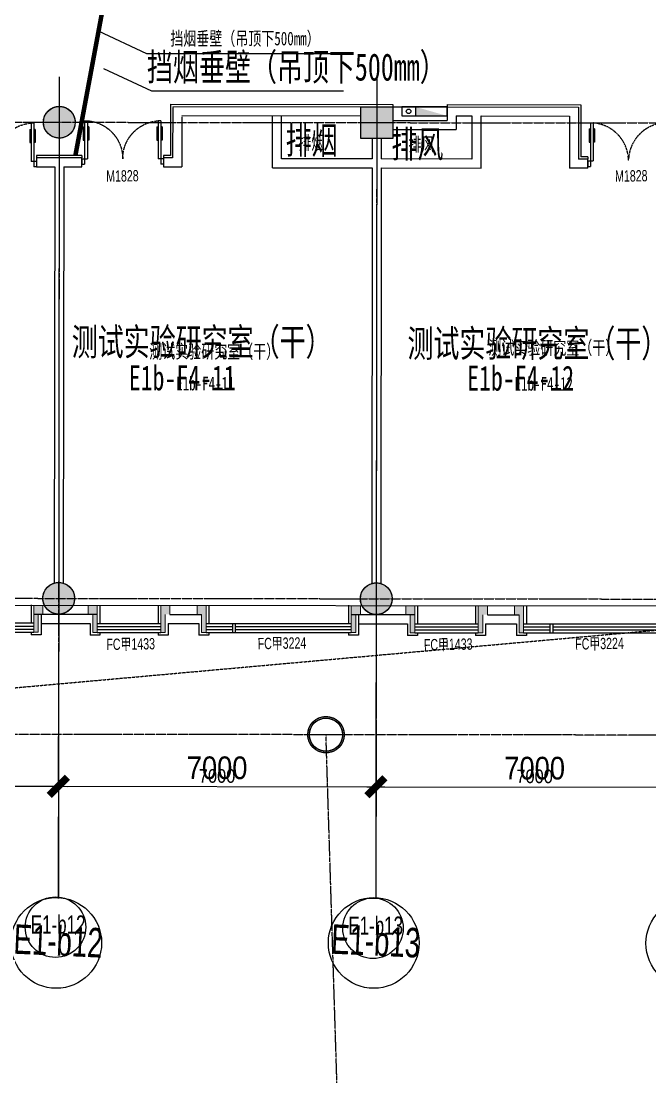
# Model space of a CAD drawing. Header units: millimetres. Extents: x 11669738 to 11859441, y -6222081 to -6069093.
# Drawn here: x 11755891 to 11769752, y -6190913 to -6167629 of the extents above; entities that cross this region are included whole.
import ezdxf
from ezdxf.enums import TextEntityAlignment as Align

# ---------------------------------------------------------------- set-up
doc = ezdxf.new("R2010")
doc.units = ezdxf.units.MM
for name, pattern in [('DASH', [0.35, 0.25, -0.1]), ('E-COLS-F4$0$HIDDEN', [0.375, 0.25, -0.125]), ('E-RG-1F$0$$0$DOTE', [2.42, 2, -0.2, 0.02, -0.2]), ('E1-RI-4F$0$DASHDOT', [1, 0.5, -0.25, 0, -0.25]), ('E1-RI-4F$0$DASHED', [0.75, 0.5, -0.25]), ('XRE2$0$HIDDEN', [0.375, 0.25, -0.125])]:
    doc.linetypes.add(name, pattern=pattern)
for name, color, linetype in [('A—墙体', 7, 'Continuous'), ('A—文字索引', 40, 'Continuous'), ('A—轴线、尺寸', 1, 'Continuous'), ('A—门窗', 135, 'Continuous'), ('E-COLS-F4$0$0S-COLS-HATCH', 8, 'Continuous'), ('E-COLS-F4$0$0S-COLS-I', 90, 'E-COLS-F4$0$HIDDEN'), ('E1-RI-4F$0$0M-FIRE', 30, 'E1-RI-4F$0$DASHDOT'), ('E1-RI-4F$0$A-STUCCO', 152, 'Continuous'), ('E1-RI-4F$0$A-SYMB-DOOR', 4, 'Continuous'), ('E1-RI-4F$0$A-SYMB-DOOR1', 4, 'Continuous'), ('E1-RI-4F$0$A-SYMB-VOID', 35, 'Continuous'), ('I—平面—填充03(灰度)', 250, 'Continuous'), ('I—平面—文字', 40, 'Continuous'), ('I—平面—文字（放大1：100）', 40, 'XRE2$0$HIDDEN'), ('I—平面—消防设施', 10, 'Continuous'), ('I—平面—装饰面层线', 192, 'Continuous'), ('I—平面—门', 22, 'Continuous'), ('I—平顶—消防设施', 10, 'Continuous'), ('轴线100', 1, 'Continuous')]:
    doc.layers.add(name, color=color, linetype=linetype)
doc.layers.add('E1-RI-4F$0$A-WALL', color=7, linetype='Continuous', lineweight=5)
doc.styles.add('ARIAL', font='SIMYOU.TTF', dxfattribs={"width": 0.9})
doc.styles.add('E1-RI-4F$0$ECADI-TXT', font='SIMYOU.TTF')
doc.styles.add('XD2008', font='simhei.ttf', dxfattribs={"width": 0.85})
doc.dimstyles.new('200', dxfattribs={"dimscale": 200, "dimtxt": 2.5, "dimasz": 2, "dimexe": 1, "dimexo": 1, "dimgap": 0.8, "dimtad": 1, "dimdec": 0, "dimdsep": 46, "dimtxsty": 'ARIAL', "dimblk1": 'ARCHTICK', "dimblk2": 'ARCHTICK', "dimsah": 1, "dimcen": -0.9, "dimdle": 1, "dimclrd": 256, "dimclre": 256, "dimclrt": 40, "dimaunit": 1, "dimadec": 0, "dimazin": 0, "dimtfac": 0.35, "dimtdec": 0, "dimtix": 1, "dimtmove": 2, "dimatfit": 3, "dimldrblk": 'ARCHTICK', "dimfxl": 0, "dimtvp": 0.8, "dimtolj": 1, "dimtzin": 0, "dimarcsym": 0})
doc.dimstyles.new('副本 100', dxfattribs={"dimscale": 100, "dimtxt": 2.5, "dimasz": 2, "dimexe": 1, "dimexo": 1, "dimgap": 0.8, "dimtad": 1, "dimdec": 0, "dimdsep": 46, "dimtxsty": 'ARIAL', "dimblk1": 'ARCHTICK', "dimblk2": 'ARCHTICK', "dimsah": 1, "dimcen": -0.9, "dimdle": 1, "dimclrd": 256, "dimclre": 256, "dimclrt": 40, "dimaunit": 1, "dimadec": 0, "dimazin": 0, "dimtfac": 0.35, "dimtdec": 0, "dimtix": 1, "dimtmove": 2, "dimatfit": 3, "dimldrblk": 'ARCHTICK', "dimfxl": 0, "dimtvp": 0.8, "dimtolj": 1, "dimtzin": 0, "dimarcsym": 0})

# ---------------------------------------------------------------- blocks, each defined once
blk = doc.blocks.new('E1-RI-4F$0$ECADI-TAG-DOOR')
blk = doc.blocks.new('E1-RI-4F$0$XFX-BX')
blk.add_lwpolyline([(0, 0), (0, 200), (700, 200), (700, 0)], close=True)
blk.add_solid([(0, 0), (0, 0), (700, 0), (700, 200)])
blk = doc.blocks.new('E1-RI-4F$0$SR')
at = {"layer": 'I—平面—填充03(灰度)'}
h = blk.add_hatch(color=18, dxfattribs=at)
h.paths.add_polyline_path([(11738162, -6180488), (11737962, -6180488), (11737962, -6181086), (11738062, -6181086), (11738062, -6180688), (11738162, -6180688)])
h.paths.add_polyline_path([(11736562, -6180486), (11736362, -6180486), (11736362, -6180686), (11736462, -6180686), (11736462, -6181086), (11736561, -6181086)])
h = blk.add_hatch(color=18, dxfattribs=at)
h.paths.add_polyline_path([(11742362, -6180492), (11742162, -6180492), (11742162, -6181086), (11742262, -6181086), (11742262, -6180692), (11742362, -6180692)])
h.paths.add_polyline_path([(11738962, -6180488), (11738762, -6180488), (11738762, -6180688), (11738862, -6180689), (11738862, -6181086), (11738962, -6181086)])
at = {"layer": 'A—门窗'}
for p, q in [((11736622, -6180486), (11736622, -6180886)), ((11737902, -6180488), (11737902, -6180888)), ((11738162, -6180688), (11738862, -6180689)), ((11739022, -6180489), (11739022, -6180886)), ((11742102, -6180488), (11742102, -6180886)), ((11742322, -6180693), (11742322, -6181146)), ((11735322, -6180887), (11736402, -6180888)), ((11736402, -6180886), (11736402, -6181146)), ((11736560, -6180886), (11737962, -6180888)), ((11738122, -6180888), (11738802, -6180888)), ((11738122, -6180888), (11738122, -6181146)), ((11738802, -6180888), (11738802, -6181146)), ((11738962, -6180886), (11742162, -6180886)), ((11739542, -6180886), (11739542, -6181086)), ((11739602, -6180886), (11739602, -6181086)), ((11736622, -6181146), (11736402, -6181146)), ((11736560, -6180953), (11737962, -6180955)), ((11736560, -6181020), (11737962, -6181021)), ((11736560, -6181086), (11737962, -6181088)), ((11736622, -6181086), (11736622, -6181146)), ((11737902, -6181088), (11737902, -6181146)), ((11738122, -6181146), (11737902, -6181146)), ((11739022, -6181146), (11738802, -6181146)), ((11738962, -6180953), (11739542, -6180953)), ((11738962, -6181019), (11739542, -6181019)), ((11738962, -6181086), (11742162, -6181086)), ((11739022, -6181086), (11739022, -6181146)), ((11739602, -6180953), (11742162, -6180953)), ((11739602, -6181019), (11742162, -6181019)), ((11742102, -6181086), (11742102, -6181146)), ((11742322, -6181146), (11742102, -6181146))]:
    blk.add_line(p, q, dxfattribs=at)
at = {"layer": 'E1-RI-4F$0$A-STUCCO'}
blk.add_line((11736462, -6180486), (11736462, -6180486), dxfattribs=at)
at = {"layer": 'E1-RI-4F$0$A-WALL'}
for p, q in [((11736362, -6180486), (11736362, -6180686)), ((11736462, -6180685), (11736462, -6181086)), ((11736562, -6180486), (11736561, -6181086)), ((11737962, -6180488), (11737962, -6181086)), ((11738062, -6180488), (11738062, -6180488)), ((11738062, -6180688), (11738062, -6181086)), ((11738162, -6180488), (11738162, -6180688)), ((11738762, -6180488), (11738762, -6180688)), ((11738862, -6180488), (11738862, -6180489)), ((11738862, -6180689), (11738862, -6181086)), ((11738962, -6180488), (11738962, -6181086)), ((11742162, -6180492), (11742162, -6181086)), ((11742262, -6180692), (11742262, -6181086)), ((11742362, -6180493), (11742362, -6180692)), ((11736560, -6181086), (11736462, -6181086)), ((11738062, -6181086), (11737962, -6181086)), ((11738962, -6181086), (11738862, -6181086)), ((11742262, -6181086), (11742162, -6181086))]:
    blk.add_line(p, q, dxfattribs=at)
blk = doc.blocks.new('E-COLS-F4')
at = {"layer": 'E-COLS-F4$0$0S-COLS-HATCH'}
h = blk.add_hatch(color=18, dxfattribs=at)
edge = h.paths.add_edge_path()
edge.add_arc((11756732, -6169859), 350, 0, 360)
blk.add_hatch(color=18, dxfattribs=at).paths.add_polyline_path([(11763383, -6169517), (11764083, -6169518), (11764082, -6170218), (11763382, -6170217)])
h = blk.add_hatch(color=18, dxfattribs=at)
edge = h.paths.add_edge_path()
edge.add_arc((11756720, -6180359), 350, 0, 360)
h = blk.add_hatch(color=18, dxfattribs=at)
edge = h.paths.add_edge_path()
edge.add_arc((11763720, -6180368), 350, 0, 360)
h = blk.add_hatch(color=18, dxfattribs=at)
edge = h.paths.add_edge_path()
edge.add_arc((11762612, -6183366), 400, 0, 360)
edge = h.paths.add_edge_path(flags=16)
edge.add_arc((11762612, -6183366), 365, 0, 360)
at = {"layer": 'A—墙体'}
blk.add_lwpolyline([(11763383, -6169517), (11764083, -6169518), (11764082, -6170218), (11763382, -6170217)], close=True, dxfattribs=at)
for centre, radius in [((11756732, -6169859), 350), ((11756720, -6180359), 350), ((11763720, -6180368), 350), ((11762612, -6183366), 400), ((11762612, -6183366), 365)]:
    blk.add_circle(centre, radius, dxfattribs=at)
at = {"layer": 'E-COLS-F4$0$0S-COLS-I'}
blk.add_lwpolyline([(11763383, -6169517), (11764083, -6169518), (11764082, -6170218), (11763382, -6170217)], close=True, dxfattribs=at)
for centre, radius in [((11756732, -6169859), 350), ((11756720, -6180359), 350), ((11763720, -6180368), 350), ((11762612, -6183366), 400), ((11762612, -6183366), 365)]:
    blk.add_circle(centre, radius, dxfattribs=at)
blk = doc.blocks.new('_ArchTick')
at = {"color": 0, "linetype": 'ByBlock', "const_width": 0.4}
blk.add_lwpolyline([(-0.5, -0.5), (0.5, 0.5)], dxfattribs=at)
blk = doc.blocks.new('*D197')
at = {"layer": 'A—轴线、尺寸', "linetype": 'ByBlock', "lineweight": -2}
for p, q in [((11749714, -6182296), (11749712, -6184696)), ((11756714, -6182304), (11756712, -6184705)), ((11749512, -6184496), (11756912, -6184505))]:
    blk.add_line(p, q, dxfattribs=at)
at = {"layer": 'Defpoints', "color": 0, "linetype": 'ByBlock'}
for p in [(11749715, -6182096), (11756715, -6182104), (11756712, -6184505)]:
    blk.add_point(p, dxfattribs=at)
at = {"layer": 'A—轴线、尺寸', "linetype": 'ByBlock', "lineweight": -2, "xscale": 400.0000000000001, "yscale": 400, "zscale": 400}
for p, rotation in [((11749712, -6184496), 179.9322288728459), ((11756712, -6184505), 359.9322288728459)]:
    blk.add_blockref('_ArchTick', p, dxfattribs=dict(at, rotation=rotation))
at = {"layer": 'A—轴线、尺寸', "color": 40, "linetype": 'ByBlock', "insert": (11753212, -6184090), "char_height": 500, "attachment_point": 5, "rotation": 359.9322, "style": 'ARIAL'}
blk.add_mtext('\\A1;7000', dxfattribs=at)
blk = doc.blocks.new('*D198')
at = {"layer": 'A—轴线、尺寸', "linetype": 'ByBlock', "lineweight": -2}
for p, q in [((11756714, -6182304), (11756712, -6184705)), ((11763714, -6182312), (11763712, -6184713)), ((11756512, -6184504), (11763912, -6184513))]:
    blk.add_line(p, q, dxfattribs=at)
at = {"layer": 'Defpoints', "color": 0, "linetype": 'ByBlock'}
for p in [(11756715, -6182104), (11763715, -6182112), (11763712, -6184513)]:
    blk.add_point(p, dxfattribs=at)
at = {"layer": 'A—轴线、尺寸', "linetype": 'ByBlock', "lineweight": -2, "xscale": 400.0000000000001, "yscale": 400, "zscale": 400}
for p, rotation in [((11756712, -6184505), 179.9322288728459), ((11763712, -6184513), 359.9322288728459)]:
    blk.add_blockref('_ArchTick', p, dxfattribs=dict(at, rotation=rotation))
at = {"layer": 'A—轴线、尺寸', "color": 40, "linetype": 'ByBlock', "insert": (11760212, -6184099), "char_height": 500, "attachment_point": 5, "rotation": 359.9322, "style": 'ARIAL'}
blk.add_mtext('\\A1;7000', dxfattribs=at)
blk = doc.blocks.new('*D199')
at = {"layer": 'A—轴线、尺寸', "linetype": 'ByBlock', "lineweight": -2}
for p, q in [((11763714, -6182312), (11763712, -6184713)), ((11770714, -6182321), (11770712, -6184721)), ((11763512, -6184513), (11770912, -6184521))]:
    blk.add_line(p, q, dxfattribs=at)
at = {"layer": 'Defpoints', "color": 0, "linetype": 'ByBlock'}
for p in [(11763715, -6182112), (11770715, -6182121), (11770712, -6184521)]:
    blk.add_point(p, dxfattribs=at)
at = {"layer": 'A—轴线、尺寸', "linetype": 'ByBlock', "lineweight": -2, "xscale": 400.0000000000001, "yscale": 400, "zscale": 400}
for p, rotation in [((11763712, -6184513), 179.9322288728459), ((11770712, -6184521), 359.9322288728459)]:
    blk.add_blockref('_ArchTick', p, dxfattribs=dict(at, rotation=rotation))
at = {"layer": 'A—轴线、尺寸', "color": 40, "linetype": 'ByBlock', "insert": (11767212, -6184107), "char_height": 500, "attachment_point": 5, "rotation": 359.9322, "style": 'ARIAL'}
blk.add_mtext('\\A1;7000', dxfattribs=at)
blk = doc.blocks.new('*D381')
at = {"layer": 'Defpoints', "color": 0, "linetype": 'ByBlock'}
for p in [(11976798, -6372795), (11983798, -6372803), (11983795, -6375204)]:
    blk.add_point(p, dxfattribs=at)
at = {"layer": '轴线100', "linetype": 'ByBlock', "lineweight": -2}
for p, q in [((11976798, -6372895), (11976795, -6375295)), ((11983798, -6372903), (11983795, -6375304)), ((11976695, -6375195), (11983895, -6375204))]:
    blk.add_line(p, q, dxfattribs=at)
at = {"layer": '轴线100', "linetype": 'ByBlock', "lineweight": -2, "xscale": 200, "yscale": 200, "zscale": 200}
for p, rotation in [((11976795, -6375195), 179.9322288728457), ((11983795, -6375204), 359.9322288728457)]:
    blk.add_blockref('_ArchTick', p, dxfattribs=dict(at, rotation=rotation))
at = {"layer": '轴线100', "color": 40, "linetype": 'ByBlock', "insert": (11980296, -6374970), "char_height": 300, "attachment_point": 5, "rotation": 359.9322, "style": 'ARIAL'}
blk.add_mtext('\\A1;7000', dxfattribs=at)
blk = doc.blocks.new('*D382')
at = {"layer": 'Defpoints', "color": 0, "linetype": 'ByBlock'}
for p in [(11983798, -6372803), (11990798, -6372812), (11990795, -6375212)]:
    blk.add_point(p, dxfattribs=at)
at = {"layer": '轴线100', "linetype": 'ByBlock', "lineweight": -2}
for p, q in [((11983798, -6372903), (11983795, -6375304)), ((11990798, -6372912), (11990795, -6375312)), ((11983695, -6375204), (11990895, -6375212))]:
    blk.add_line(p, q, dxfattribs=at)
at = {"layer": '轴线100', "linetype": 'ByBlock', "lineweight": -2, "xscale": 200, "yscale": 200, "zscale": 200}
for p, rotation in [((11983795, -6375204), 179.9322288728457), ((11990795, -6375212), 359.9322288728457)]:
    blk.add_blockref('_ArchTick', p, dxfattribs=dict(at, rotation=rotation))
at = {"layer": '轴线100', "color": 40, "linetype": 'ByBlock', "insert": (11987296, -6374978), "char_height": 300, "attachment_point": 5, "rotation": 359.9322, "style": 'ARIAL'}
blk.add_mtext('\\A1;7000', dxfattribs=at)
blk = doc.blocks.new('*D383')
at = {"layer": 'Defpoints', "color": 0, "linetype": 'ByBlock'}
for p in [(11990798, -6372812), (11997798, -6372820), (11997795, -6375220)]:
    blk.add_point(p, dxfattribs=at)
at = {"layer": '轴线100', "linetype": 'ByBlock', "lineweight": -2}
for p, q in [((11990798, -6372912), (11990795, -6375312)), ((11997798, -6372920), (11997795, -6375320)), ((11990695, -6375212), (11997895, -6375220))]:
    blk.add_line(p, q, dxfattribs=at)
at = {"layer": '轴线100', "linetype": 'ByBlock', "lineweight": -2, "xscale": 200, "yscale": 200, "zscale": 200}
for p, rotation in [((11990795, -6375212), 179.9322288728457), ((11997795, -6375220), 359.9322288728457)]:
    blk.add_blockref('_ArchTick', p, dxfattribs=dict(at, rotation=rotation))
at = {"layer": '轴线100', "color": 40, "linetype": 'ByBlock', "insert": (11994296, -6374986), "char_height": 300, "attachment_point": 5, "rotation": 359.9322, "style": 'ARIAL'}
blk.add_mtext('\\A1;7000', dxfattribs=at)
blk = doc.blocks.new('4')
at = {"layer": '轴线100', "linetype": 'E-RG-1F$0$$0$DOTE'}
for p, q in [((11983817.2, -6359558.6, 0), (11983797.2, -6376458.9, 0)), ((11990817.2, -6359566.9, 0), (11990797.2, -6376467.2, 0)), ((11961620.8, -6360532.3, 0), (12005928.1, -6360584.7, 0)), ((11961608.4, -6371032.3, 0), (12005888.3, -6371084.7, 0)), ((12005884.7, -6374084.7, 0), (11946620.3, -6374014.6, 0))]:
    blk.add_line(p, q, dxfattribs=at)
at = {"layer": '轴线100', "linetype": 'ByBlock'}
for p, q in [((11983800, -6374058.6, 0), (11983795.8, -6377678.9, 0)), ((11990800, -6374066.8, 0), (11990795.8, -6377678.9, 0))]:
    blk.add_line(p, q, dxfattribs=at)
for centre in [(11983734.3, -6378310, 0), (11990734.2, -6378334.7, 0)]:
    blk.add_circle(centre, 666.7, dxfattribs=at)
at = {"layer": '轴线100', "color": 40, "style": 'ARIAL', "width": 0.7}
for s, p in [('E1-b12', (11983792.3, -6378251.3, 0)), ('E1-b13', (11990792.2, -6378276, 0))]:
    blk.add_text(s, height=400, dxfattribs=at).set_placement(p, align=Align.MIDDLE_CENTER)
at = {"layer": '轴线100', "linetype": 'ByBlock'}
for base, p1, p2, picture, middle in [((11983795.4, -6375203.8, 0), (11976798.3, -6372795.1, 0), (11983798.3, -6372803.4, 0), '*D381', (11980295.7, -6374969.6, 0)), ((11990795.4, -6375212.1, 0), (11983798.3, -6372803.4, 0), (11990798.3, -6372811.7, 0), '*D382', (11987295.7, -6374977.9, 0)), ((11997795.4, -6375220.3, 0), (11990798.3, -6372811.7, 0), (11997798.3, -6372819.9, 0), '*D383', (11994295.7, -6374986.2, 0))]:
    dim = blk.add_linear_dim(base=base, p1=p1, p2=p2, angle=359.93223, dimstyle='副本 100', override={"dimtxt": 3}, dxfattribs=at)
    dim.commit()
    dim.dimension.update_dxf_attribs({"geometry": picture, "text_midpoint": middle})

msp = doc.modelspace()

# ---------------------------------------------------------------- linework, layer by layer
at = {"extrusion": (0, 0, -1)}
for p, q in [((11757231.2, -6170665.4), (11757231.2, -6170785.4)), ((11759031.2, -6170665.4), (11759031.2, -6170785.4))]:
    msp.add_line(p, q, dxfattribs=at)
for p, q in [((11756231.3, -6170722.9), (11756231.3, -6170842.9)), ((11768381.3, -6170713), (11768381.3, -6170833))]:
    msp.add_line(p, q)
at = {"layer": 'A—墙体'}
for p, q in [((11759232.3, -6169512.5), (11764082.8, -6169518.2)), ((11764082.8, -6169518.2), (11764082.5, -6169818.2)), ((11765282.8, -6169519.7), (11765282.5, -6169819.6)), ((11765282.8, -6169519.7), (11768182.3, -6169523.1)), ((11768182.3, -6169523.1), (11768180.9, -6170673.1)), ((11759232.3, -6169537.5), (11759231.3, -6170642.9)), ((11759432, -6169737.7), (11759431.1, -6170842.9)), ((11759432.1, -6169712.7), (11763382.6, -6169717.4)), ((11761431.1, -6170865.1), (11761432.5, -6169715.1)), ((11761631.3, -6170665.3), (11761632.5, -6169715.3)), ((11765482.6, -6169719.9), (11765482.3, -6170019.9)), ((11765482.6, -6169719.9), (11765829.6, -6169720.3)), ((11765829.6, -6169720.3), (11765830.8, -6170670.3)), ((11766030.7, -6170870.5), (11766032.1, -6169720.5)), ((11766032.1, -6169720.5), (11767982.1, -6169722.9)), ((11767982.1, -6169722.9), (11767980.7, -6170873.1)), ((11764082.5, -6169818.2), (11765282.5, -6169819.6)), ((11763631.5, -6170217.7), (11763630.9, -6170667.7)), ((11763831.5, -6170217.9), (11763830.9, -6170667.9)), ((11764082.3, -6170018.2), (11765482.3, -6170019.9)), ((11756731.3, -6170642.9), (11756231.3, -6170642.9)), ((11756231.3, -6170642.9), (11756231.3, -6170842.9)), ((11757231.2, -6170642.9), (11756731.2, -6170642.9)), ((11757231.2, -6170842.9), (11757231.2, -6170642.9)), ((11759231.3, -6170642.9), (11759031.2, -6170642.9)), ((11759031.2, -6170642.9), (11759031.2, -6170842.9)), ((11763630.9, -6170667.7), (11761631.3, -6170665.3)), ((11765830.8, -6170670.3), (11763830.9, -6170667.9)), ((11768381.3, -6170673.1), (11768180.9, -6170673.1)), ((11768381.3, -6170873.3), (11768381.3, -6170673.1)), ((11756231.3, -6170842.9), (11756631.1, -6170842.9)), ((11756631.1, -6170842.9), (11756619.9, -6180024.1)), ((11756831.1, -6170842.9), (11756819.9, -6180024.1)), ((11756831.1, -6170842.9), (11757231.2, -6170842.9)), ((11759031.2, -6170842.9), (11759431.1, -6170842.9)), ((11761431.1, -6170865.1), (11763630.7, -6170867.7)), ((11763630.7, -6170867.7), (11763619.8, -6180032.4)), ((11763830.7, -6170867.9), (11763819.8, -6180032.4)), ((11763830.7, -6170867.9), (11766030.7, -6170870.5)), ((11768381.3, -6170873.1), (11767980.7, -6170873.1)), ((11735369.7, -6180484.3), (11770369.7, -6180525.7)), ((11756169.9, -6180708.9), (11757569.4, -6180710.5)), ((11763169.9, -6180717.1), (11764569.4, -6180718.8))]:
    msp.add_line(p, q, dxfattribs=at)
at = {"layer": 'A—轴线、尺寸', "linetype": 'ByBlock'}
for p, q in [((11756733.6, -6168859.4, 0), (11756713.6, -6185759.8, 0)), ((11763733.5, -6168867.7, 0), (11763713.6, -6185768, 0)), ((11756716.4, -6183359.4, 0), (11756712.1, -6186979.8, 0)), ((11763716.4, -6183367.7, 0), (11763712.1, -6186979.8, 0))]:
    msp.add_line(p, q, dxfattribs=at)
for centre in [(11756665.2, -6187958.9, 0), (11763665.2, -6187958.9, 0), (11770666.6, -6187967.2, 0)]:
    msp.add_circle(centre, 1000, dxfattribs=at)
at = {"layer": 'E1-RI-4F$0$0M-FIRE', "linetype": 'E1-RI-4F$0$DASHED'}
msp.add_lwpolyline([(11757087.7, -6170592.9, 100, 100, 0), (11757981.1, -6165794.8, 500, 500, 0), (11757981.1, -6165794.8, 500, 500, 0)], format="xyseb", dxfattribs=at)
at = {"layer": 'E1-RI-4F$0$A-SYMB-VOID', "linetype": 'DASH'}
msp.add_lwpolyline([(11711609.5, -6201091.2), (11721580.2, -6185402.7), (11770567.7, -6180999.5)], dxfattribs=at)
at = {"layer": 'I—平面—文字', "linetype": 'ByBlock'}
msp.add_lwpolyline([(11762996.7, -6169176.6), (11758775.9, -6169176.6), (11757714.3, -6168680.3)], dxfattribs=at)
at = {"layer": 'I—平面—文字（放大1：100）', "linetype": 'ByBlock'}
msp.add_lwpolyline([(11762880.6, -6168347.6), (11758659.8, -6168347.6), (11757598.2, -6167851.3)], dxfattribs=at)
at = {"layer": 'I—平面—消防设施'}
msp.add_circle((11764432.9, -6169618.7), 50, dxfattribs=at)
at = {"layer": 'I—平面—装饰面层线'}
for p, q in [((11759182.3, -6169462.4), (11759181.4, -6170592.9)), ((11759182.3, -6169462.4), (11764082.9, -6169468.2)), ((11764082.9, -6169468.2), (11764082.8, -6169518.1)), ((11765282.9, -6169469.7), (11765282.8, -6169519.7)), ((11765282.9, -6169469.7), (11768232.4, -6169473.2)), ((11768232.4, -6169473.2), (11768231, -6170623.1)), ((11756731.3, -6170592.9), (11756231.3, -6170592.9)), ((11756231.3, -6170592.9), (11756231.3, -6170642.9)), ((11757231.2, -6170592.9), (11756731.2, -6170592.9)), ((11757231.2, -6170592.9), (11757231.2, -6170642.9)), ((11759181.4, -6170592.9), (11759031.2, -6170592.9)), ((11759031.2, -6170592.9), (11759031.2, -6170642.9)), ((11768381.3, -6170623.1), (11768231, -6170623.1)), ((11768381.3, -6170623.1), (11768381.3, -6170673.1))]:
    msp.add_line(p, q, dxfattribs=at)
at = {"layer": 'I—平面—门'}
for p, q in [((11764082.8, -6169518.2), (11765282.8, -6169519.5)), ((11756111.3, -6169882.9), (11756111.3, -6170722.9)), ((11756171.3, -6169882.9), (11756111.3, -6169882.9)), ((11756171.3, -6169882.9), (11756171.3, -6170842.9)), ((11768441.3, -6169873), (11768441.3, -6170833)), ((11768441.3, -6169873), (11768501.3, -6169873)), ((11768501.3, -6169873), (11768501.3, -6170713)), ((11756081.3, -6170017.4), (11756081.3, -6170308.3)), ((11756081.3, -6170017.4), (11756111.3, -6170017.4)), ((11756201.3, -6170017.4), (11756171.3, -6170017.4)), ((11756201.3, -6170017.4), (11756201.3, -6170308.3)), ((11768411.3, -6170007.4), (11768411.3, -6170298.4)), ((11768411.3, -6170007.4), (11768441.3, -6170007.4)), ((11768531.3, -6170007.4), (11768501.3, -6170007.4)), ((11768531.3, -6170007.4), (11768531.3, -6170298.4)), ((11756081.3, -6170308.3), (11756111.3, -6170308.3)), ((11756201.3, -6170308.3), (11756171.3, -6170308.3)), ((11768411.3, -6170298.4), (11768441.3, -6170298.4)), ((11768531.3, -6170298.4), (11768501.3, -6170298.4)), ((11756231.3, -6170722.9), (11756111.3, -6170722.9)), ((11756231.3, -6170842.9), (11756171.3, -6170842.9)), ((11768381.3, -6170713), (11768501.3, -6170713)), ((11768381.3, -6170833), (11768441.3, -6170833))]:
    msp.add_line(p, q, dxfattribs=at)
at = {"layer": 'I—平面—门', "extrusion": (0, 0, -1)}
for p, q in [((11757261.2, -6169959.8), (11757261.2, -6170250.8)), ((11757261.2, -6169959.8), (11757291.2, -6169959.8)), ((11757291.2, -6169825.4), (11757291.2, -6170785.4)), ((11757291.2, -6169825.4), (11757351.2, -6169825.4)), ((11757351.2, -6169825.4), (11757351.2, -6170665.4)), ((11757381.2, -6169959.8), (11757351.2, -6169959.8)), ((11757381.2, -6169959.8), (11757381.2, -6170250.8)), ((11758881.2, -6169959.8), (11758881.2, -6170250.8)), ((11758881.2, -6169959.8), (11758911.2, -6169959.8)), ((11758911.2, -6169825.4), (11758911.2, -6170665.4)), ((11758971.2, -6169825.4), (11758911.2, -6169825.4)), ((11758971.2, -6169825.4), (11758971.2, -6170785.4)), ((11759001.2, -6169959.8), (11758971.2, -6169959.8)), ((11759001.2, -6169959.8), (11759001.2, -6170250.8)), ((11757261.2, -6170250.8), (11757291.2, -6170250.8)), ((11757381.2, -6170250.8), (11757351.2, -6170250.8)), ((11758881.2, -6170250.8), (11758911.2, -6170250.8)), ((11759001.2, -6170250.8), (11758971.2, -6170250.8)), ((11757231.2, -6170665.4), (11757351.2, -6170665.4)), ((11759031.2, -6170665.4), (11758911.2, -6170665.4)), ((11757231.2, -6170785.4), (11757291.2, -6170785.4)), ((11759031.2, -6170785.4), (11758971.2, -6170785.4))]:
    msp.add_line(p, q, dxfattribs=at)
at = {"layer": 'I—平面—门', "color": 8, "linetype": 'DASH', "ltscale": 20}
for centre, start, end in [((11756171.3, -6170722.9), 94.09604, 180), ((11768441.3, -6170713), 0, 85.90396), ((11770121.3, -6170713), 94.09604, 180)]:
    msp.add_arc(centre, 840, start, end, dxfattribs=at)
at = {"layer": 'I—平面—门', "color": 8, "linetype": 'DASH', "ltscale": 20, "extrusion": (0, 0, -1)}
for centre, start, end in [((-11757291.2, -6170665.4), 94.09604, 180), ((-11758971.2, -6170665.4), 0, 85.90396)]:
    msp.add_arc(centre, 840, start, end, dxfattribs=at)
at = {"layer": 'I—平顶—消防设施'}
msp.add_lwpolyline([(11765283, -6169519.7), (11764283, -6169518.5), (11764282.8, -6169718.5), (11765282.8, -6169719.7)], close=True, dxfattribs=at)
at = {"layer": '轴线100', "linetype": 'E-RG-1F$0$$0$DOTE'}
msp.add_line((11763541.3, -6212887.4, 0), (11762612.1, -6183366.5, 0), dxfattribs=at)

# ---------------------------------------------------------------- block references
msp.add_blockref('4', (-227085, 190699.3, 0))
at = {"layer": 'A—门窗'}
for p in [(14007.8, -16.7), (21007.8, -25), (28007.8, -33.3)]:
    msp.add_blockref('E1-RI-4F$0$SR', p, dxfattribs=at)
at = {"layer": 'E1-RI-4F$0$A-SYMB-DOOR1'}
ref = msp.add_blockref('E1-RI-4F$0$ECADI-TAG-DOOR', (11758726, -6171886.1), dxfattribs=dict(at, xscale=100.0000000022703, yscale=100.0000000022703, zscale=100.0000000022703, rotation=0.9368056046477004))
ref.add_attrib('门窗主编号1', 'M1828', dxfattribs={"layer": 'E1-RI-4F$0$A-SYMB-DOOR', "height": 250, "rotation": 0.93681, "style": 'E1-RI-4F$0$ECADI-TXT', "width": 0.7}).set_placement((11758484.1, -6171161.5), align=Align.RIGHT)
ref = msp.add_blockref('E1-RI-4F$0$ECADI-TAG-DOOR', (11769944.2, -6171886.1), dxfattribs=dict(at, xscale=100.0000000022703, yscale=100.0000000022703, zscale=100.0000000022703, rotation=0.9368056046477004))
ref.add_attrib('门窗主编号1', 'M1828', dxfattribs={"layer": 'E1-RI-4F$0$A-SYMB-DOOR', "height": 250, "rotation": 0.93681, "style": 'E1-RI-4F$0$ECADI-TXT', "width": 0.7}).set_placement((11769702.3, -6171161.5), align=Align.RIGHT)
ref = msp.add_blockref('E1-RI-4F$0$ECADI-TAG-DOOR', (11759086.2, -6182207.5), dxfattribs=dict(at, xscale=100.0000000022703, yscale=100.0000000022703, zscale=100.0000000022703, rotation=0.9368056046477004))
ref.add_attrib('门窗主编号1', 'FC甲1433', dxfattribs={"layer": 'E1-RI-4F$0$A-SYMB-DOOR', "height": 250, "rotation": 0.93681, "style": 'E1-RI-4F$0$ECADI-TXT', "width": 0.7}).set_placement((11758844.3, -6181482.9), align=Align.RIGHT)
ref = msp.add_blockref('E1-RI-4F$0$ECADI-TAG-DOOR', (11762421.5, -6182189.5), dxfattribs=dict(at, xscale=100.0000000022703, yscale=100.0000000022703, zscale=100.0000000022703, rotation=0.9368056046477004))
ref.add_attrib('门窗主编号1', 'FC甲3224', dxfattribs={"layer": 'E1-RI-4F$0$A-SYMB-DOOR', "height": 250, "rotation": 0.93681, "style": 'E1-RI-4F$0$ECADI-TXT', "width": 0.7}).set_placement((11762179.6, -6181464.9), align=Align.RIGHT)
ref = msp.add_blockref('E1-RI-4F$0$ECADI-TAG-DOOR', (11766086.2, -6182215.8), dxfattribs=dict(at, xscale=100.0000000022703, yscale=100.0000000022703, zscale=100.0000000022703, rotation=0.9368056046477004))
ref.add_attrib('门窗主编号1', 'FC甲1433', dxfattribs={"layer": 'E1-RI-4F$0$A-SYMB-DOOR', "height": 250, "rotation": 0.93681, "style": 'E1-RI-4F$0$ECADI-TXT', "width": 0.7}).set_placement((11765844.3, -6181491.2), align=Align.RIGHT)
ref = msp.add_blockref('E1-RI-4F$0$ECADI-TAG-DOOR', (11769421.5, -6182197.8), dxfattribs=dict(at, xscale=100.0000000022703, yscale=100.0000000022703, zscale=100.0000000022703, rotation=0.9368056046477004))
ref.add_attrib('门窗主编号1', 'FC甲3224', dxfattribs={"layer": 'E1-RI-4F$0$A-SYMB-DOOR', "height": 250, "rotation": 0.93681, "style": 'E1-RI-4F$0$ECADI-TXT', "width": 0.7}).set_placement((11769179.6, -6181473.2), align=Align.RIGHT)
at = {"layer": 'I—平面—消防设施', "xscale": -1, "rotation": 359.939407064493}
msp.add_blockref('E1-RI-4F$0$XFX-BX', (11765282.8, -6169719.6), dxfattribs=at)
at = {"layer": 'I—平面—装饰面层线'}
msp.add_blockref('E-COLS-F4', (0, 0), dxfattribs=at)

# ---------------------------------------------------------------- texts
at = {"layer": 'A—文字索引', "color": 40, "style": 'ARIAL', "width": 0.7}
for s, p in [('E1-b12', (11756708.7, -6187914.9, 0)), ('E1-b13', (11763708.7, -6187914.9, 0))]:
    msp.add_text(s, height=650, rotation=357.3948, dxfattribs=at).set_placement(p, align=Align.MIDDLE_CENTER)
at = {"layer": 'I—平面—文字', "linetype": 'ByBlock', "style": 'XD2008', "width": 0.7}
for s, height, p in [('挡烟垂壁（吊顶下500mm）', 600, (11758666.6, -6168940.4, 0)), ('排烟', 600, (11761722, -6170556.6, 0)), ('排风', 600, (11764054.1, -6170641.5, 0)), ('测试实验研究室（干）', 600, (11757006.7, -6175002.3, 0)), ('测试实验研究室（干）', 600, (11764408.3, -6175037.2, 0)), ('E1b-F4-11', 550, (11758265.3, -6175771.8)), ('E1b-F4-12', 550, (11765725.2, -6175778.3))]:
    msp.add_text(s, height=height, rotation=360, dxfattribs=at).set_placement(p)
at = {"layer": 'I—平面—文字（放大1：100）', "linetype": 'ByBlock', "style": 'XD2008', "width": 0.7}
for s, p in [('挡烟垂壁（吊顶下500mm）', (11759180.9, -6168162.4, 0)), ('排烟', (11762001.4, -6170459.6, 0)), ('排风', (11764429.5, -6170495.5, 0)), ('测试实验研究室（干）', (11766191, -6174980.5, 0)), ('测试实验研究室（干）', (11758715.7, -6175065.4, 0)), ('E1b-F4-11', (11759310.6, -6175771.8)), ('E1b-F4-12', (11766770.5, -6175778.3))]:
    msp.add_text(s, height=300, rotation=360, dxfattribs=at).set_placement(p)

# ---------------------------------------------------------------- dimensions: what is measured, and where the dimension line sits
at = {"layer": 'A—轴线、尺寸', "linetype": 'ByBlock'}
for base, p1, p2, picture, middle in [((11756711.8, -6184504.6, 0), (11749714.6, -6182095.9, 0), (11756714.6, -6182104.2, 0), '*D197', (11753212.3, -6184090.5, 0)), ((11763711.8, -6184512.9, 0), (11756714.6, -6182104.2, 0), (11763714.6, -6182112.5, 0), '*D198', (11760212.3, -6184098.7, 0)), ((11770711.8, -6184521.2, 0), (11763714.6, -6182112.5, 0), (11770714.6, -6182120.8, 0), '*D199', (11767212.3, -6184107, 0))]:
    dim = msp.add_linear_dim(base=base, p1=p1, p2=p2, angle=359.93223, dimstyle='200', dxfattribs=at)
    dim.commit()
    dim.dimension.update_dxf_attribs({"geometry": picture, "text_midpoint": middle})

doc.saveas('drawing.dxf')
